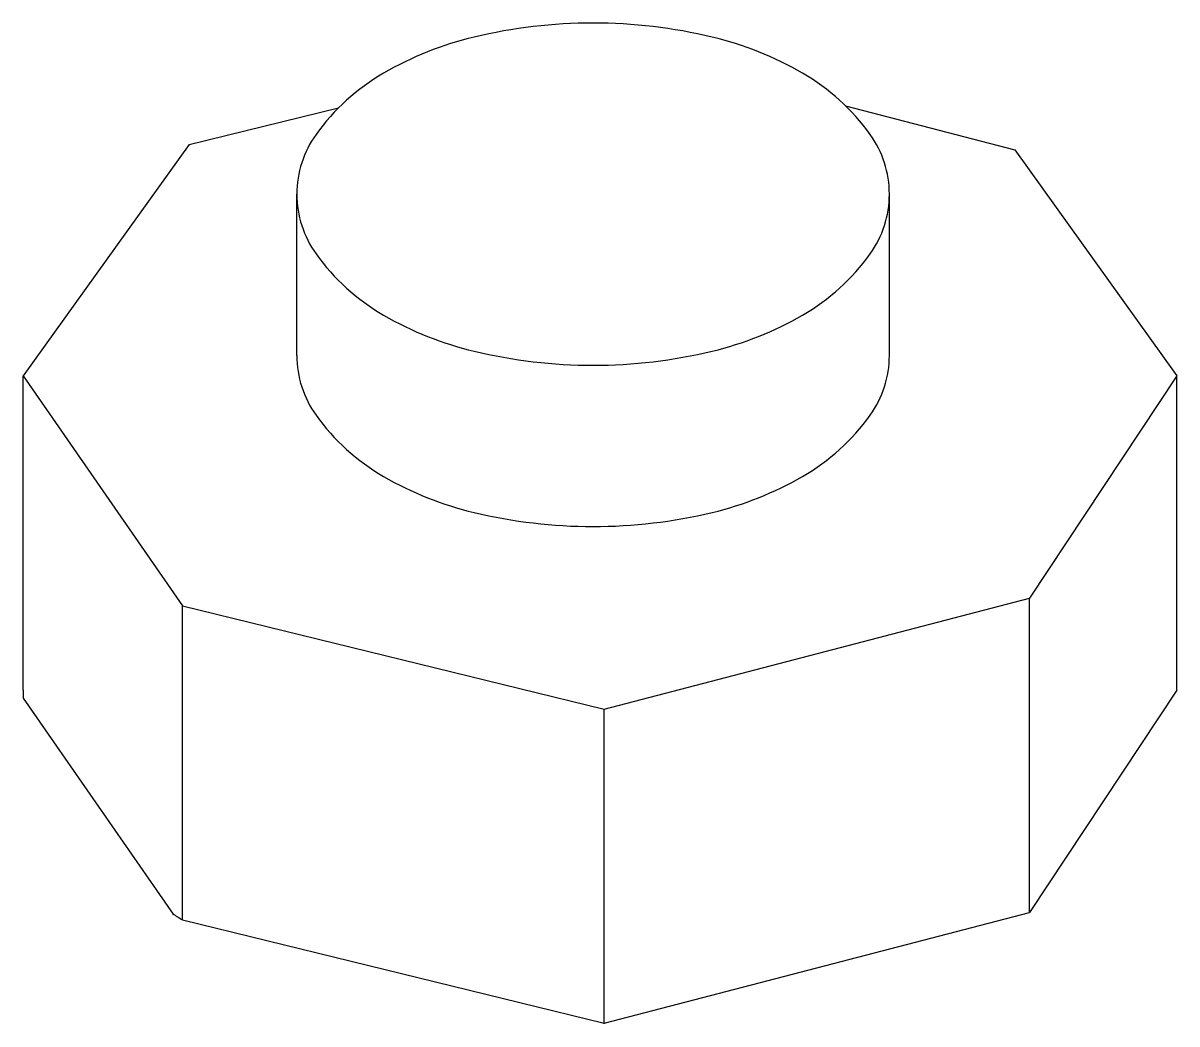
# Model space of a CAD drawing. Extents: x -3.61 to 3.74, y -5.08 to 1.29.
import ezdxf

# ---------------------------------------------------------------- set-up
doc = ezdxf.new("R2010")
doc.units = 0
doc.layers.add('110-1MEK', color=3, linetype='CONTINUOUS')

msp = doc.modelspace()

# ---------------------------------------------------------------- linework, layer by layer
at = {"layer": '110-1MEK', "color": 0}
msp.add_lwpolyline([(0.0205, 1.2912, 0.058752), (-0.7371, 1.2019, 0.072341), (-1.3137, 0.9722, 0.106617), (-1.744, 0.5824, 0.156851), (-1.8664, 0.2018, 0.156851), (-1.744, -0.1787, 0.106617), (-1.3137, -0.5685, 0.072341), (-0.7371, -0.7982, 0.058752), (0.0205, -0.8876, 0.058752), (0.7782, -0.7982, 0.072341), (1.3548, -0.5685, 0.106617), (1.785, -0.1787, 0.156851), (1.9074, 0.2018, 0.156851), (1.785, 0.5824, 0.106617), (1.3548, 0.9722, 0.072341), (0.7782, 1.2019, 0.058752)], format="xyb", close=True, dxfattribs=at)
for points in [[(-2.5521, 0.5184), (-1.6011, 0.7512)], [(1.6283, 0.7648), (2.7055, 0.4842)], [(-2.5521, 0.5184), (-3.6098, -0.9559), (-2.5941, -2.4199)], [(2.7055, 0.4842), (3.7386, -0.9559), (2.7988, -2.3717)], [(-1.8664, -0.8253), (-1.8664, 0.2018)], [(1.9074, -0.8253), (1.9074, 0.2018)], [(-3.6098, -2.9559), (-3.6098, -0.9559)], [(3.7386, -2.9559), (3.7386, -0.9559)], [(-2.5941, -2.4199), (0.0911, -3.0772), (2.7988, -2.3717)], [(-2.5941, -4.4199), (-2.5941, -2.4199)], [(2.7988, -4.3717), (2.7988, -2.3717)], [(-3.6087, -3.0087), (-2.6546, -4.3839)], [(3.7386, -2.9559), (2.7988, -4.3717)], [(0.0911, -5.0822), (0.0911, -3.0772)], [(-2.5941, -4.4199), (0.0911, -5.0772), (2.7988, -4.3717)]]:
    msp.add_lwpolyline(points, dxfattribs=at)
for points in [[(-1.8664, -0.8253, 0.156851), (-1.744, -1.2058, 0.106617), (-1.3137, -1.5956, 0.072341), (-0.7371, -1.8253, 0.058752), (0.0205, -1.9147, 0.058752), (0.7782, -1.8253, 0.072341), (1.3548, -1.5956, 0.106617), (1.785, -1.2058, 0.156851), (1.9074, -0.8253, 0.156851)], [(-3.6098, -2.9559, 0.010382), (-3.6087, -3.0087, 0.099984)], [(-2.6574, -4.3799, 0.006981), (-2.5941, -4.4199, 0.072341)]]:
    msp.add_lwpolyline(points, format="xyb", dxfattribs=at)

doc.saveas('drawing.dxf')
